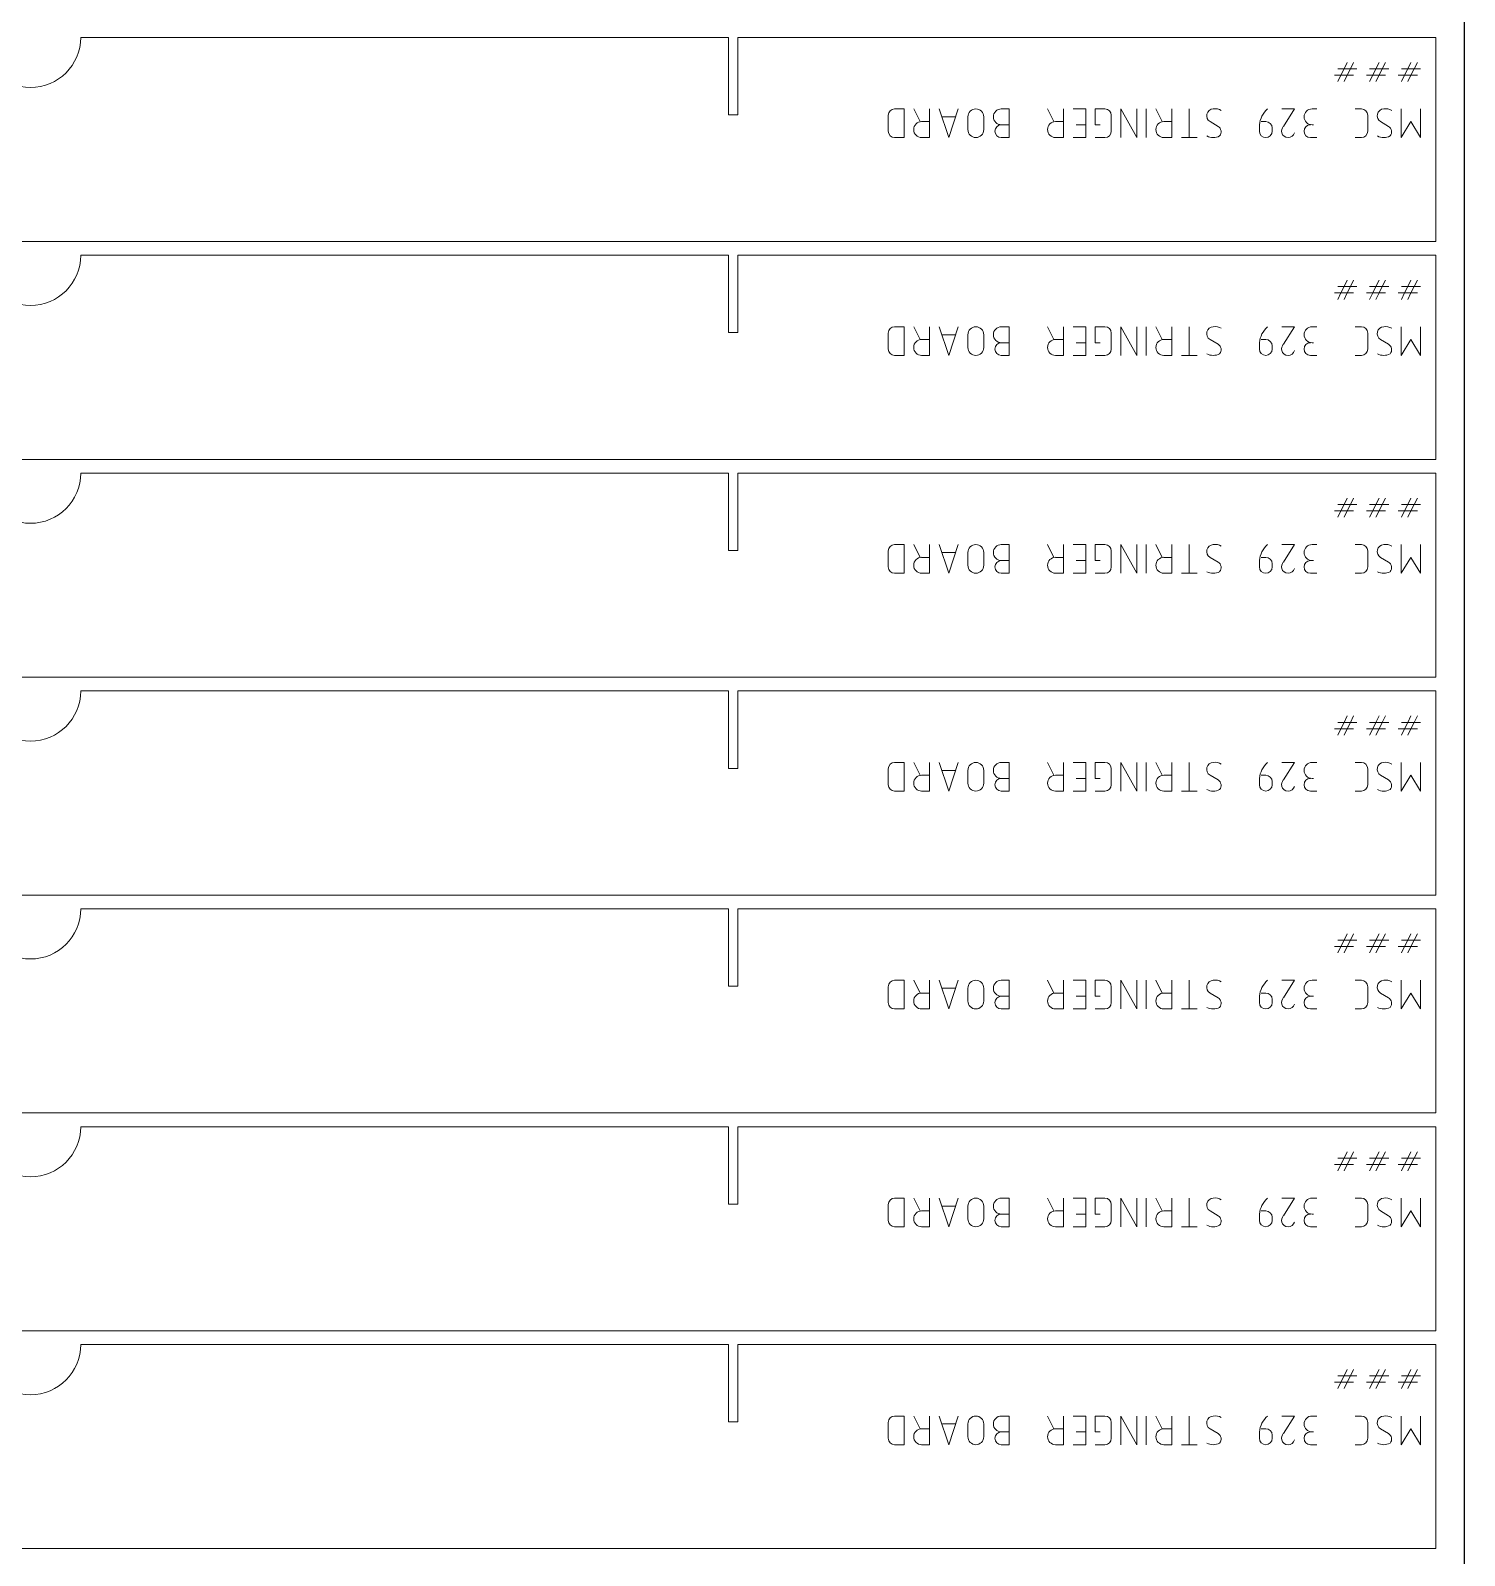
# Model space of a CAD drawing. Header units: millimetres. Extents: x 352 to 5752, y 371 to 2371.
# Drawn here: x 4152 to 4652, y 835 to 1367 of the extents above; entities that cross this region are included whole.
import ezdxf

# ---------------------------------------------------------------- set-up
doc = ezdxf.new("R2010")
doc.units = ezdxf.units.MM
doc.layers.add('IV_MARK_SURFACE', color=2, linetype='Continuous', lineweight=5)
doc.layers.add('IV_OUTER_PROFILE', color=7, linetype='Continuous', lineweight=5)

msp = doc.modelspace()

# ---------------------------------------------------------------- linework, layer by layer
msp.add_lwpolyline([(3652.48, 371.21), (4652.48, 371.21), (4652.48, 2371.21), (3652.48, 2371.21)], close=True)
at = {"layer": 'IV_MARK_SURFACE'}
for p, q in [((4608.27, 1353.46), (4610.49, 1353.46)), ((4609.38, 1351.24), (4610.49, 1353.46)), ((4610.49, 1353.46), (4611.6, 1355.68)), ((4610.49, 1353.46), (4612.71, 1353.46)), ((4612.71, 1353.46), (4611.6, 1351.24)), ((4613.83, 1355.68), (4612.71, 1353.46)), ((4612.71, 1353.46), (4614.94, 1353.46)), ((4619.38, 1353.46), (4621.6, 1353.46)), ((4620.49, 1351.24), (4621.6, 1353.46)), ((4621.6, 1353.46), (4622.71, 1355.68)), ((4621.6, 1353.46), (4623.83, 1353.46)), ((4623.83, 1353.46), (4622.71, 1351.24)), ((4624.94, 1355.68), (4623.83, 1353.46)), ((4623.83, 1353.46), (4626.05, 1353.46)), ((4630.49, 1353.46), (4632.71, 1353.46)), ((4631.6, 1351.24), (4632.71, 1353.46)), ((4632.71, 1353.46), (4633.83, 1355.68)), ((4632.71, 1353.46), (4634.94, 1353.46)), ((4634.94, 1353.46), (4633.83, 1351.24)), ((4636.05, 1355.68), (4634.94, 1353.46)), ((4634.94, 1353.46), (4637.16, 1353.46)), ((4609.38, 1351.24), (4607.16, 1351.24)), ((4608.27, 1349.02), (4609.38, 1351.24)), ((4611.6, 1351.24), (4609.38, 1351.24)), ((4611.6, 1351.24), (4610.49, 1349.02)), ((4613.83, 1351.24), (4611.6, 1351.24)), ((4620.49, 1351.24), (4618.27, 1351.24)), ((4619.38, 1349.02), (4620.49, 1351.24)), ((4622.71, 1351.24), (4620.49, 1351.24)), ((4622.71, 1351.24), (4621.6, 1349.02)), ((4624.94, 1351.24), (4622.71, 1351.24)), ((4631.6, 1351.24), (4629.38, 1351.24)), ((4630.49, 1349.02), (4631.6, 1351.24)), ((4633.83, 1351.24), (4631.6, 1351.24)), ((4633.83, 1351.24), (4632.71, 1349.02)), ((4636.05, 1351.24), (4633.83, 1351.24)), ((4451.54, 1337.25), (4451.54, 1331.69)), ((4457.1, 1339.47), (4453.76, 1339.47)), ((4457.1, 1329.47), (4457.1, 1339.47)), ((4462.65, 1335.02), (4460.43, 1339.47)), ((4465.98, 1339.47), (4465.98, 1335.02)), ((4469.32, 1339.47), (4472.65, 1329.47)), ((4474.87, 1336.69), (4470.43, 1336.69)), ((4472.65, 1329.47), (4475.98, 1339.47)), ((4479.32, 1336.69), (4479.32, 1332.25)), ((4484.87, 1332.25), (4484.87, 1336.69)), ((4490.98, 1339.47), (4493.76, 1339.47)), ((4493.76, 1339.47), (4493.76, 1333.91)), ((4509.32, 1335.02), (4507.1, 1339.47)), ((4512.65, 1339.47), (4512.65, 1335.02)), ((4515.98, 1339.47), (4520.43, 1339.47)), ((4520.43, 1339.47), (4520.43, 1333.91)), ((4527.1, 1339.47), (4523.76, 1339.47)), ((4523.76, 1339.47), (4523.76, 1333.91)), ((4529.32, 1331.69), (4529.32, 1337.25)), ((4538.21, 1329.47), (4532.65, 1339.47)), ((4532.65, 1339.47), (4532.65, 1329.47)), ((4538.21, 1339.47), (4538.21, 1329.47)), ((4541.54, 1339.47), (4541.54, 1329.47)), ((4547.1, 1335.02), (4544.87, 1339.47)), ((4550.43, 1339.47), (4550.43, 1335.02)), ((4556.54, 1339.47), (4556.54, 1329.47)), ((4588.76, 1339.47), (4593.21, 1339.47)), ((4593.21, 1339.47), (4589.32, 1333.36)), ((4600.98, 1339.47), (4599.32, 1339.47)), ((4614.32, 1339.47), (4616.54, 1339.47)), ((4618.76, 1337.25), (4618.76, 1331.69)), ((4630.43, 1329.47), (4630.43, 1339.47)), ((4637.1, 1339.47), (4637.1, 1329.47)), ((4463.21, 1335.02), (4465.98, 1335.02)), ((4465.98, 1335.02), (4465.98, 1329.47)), ((4490.98, 1333.91), (4493.76, 1333.91)), ((4493.76, 1333.91), (4493.76, 1329.47)), ((4509.87, 1335.02), (4512.65, 1335.02)), ((4512.65, 1335.02), (4512.65, 1329.47)), ((4520.43, 1333.91), (4517.1, 1333.91)), ((4520.43, 1333.91), (4520.43, 1329.47)), ((4523.76, 1333.91), (4525.43, 1333.91)), ((4547.65, 1335.02), (4550.43, 1335.02)), ((4550.43, 1335.02), (4550.43, 1329.47)), ((4563.76, 1335.02), (4566.54, 1333.36)), ((4580.98, 1333.91), (4580.98, 1331.69)), ((4583.21, 1335.02), (4581.54, 1335.02)), ((4585.43, 1331.69), (4585.43, 1332.8)), ((4599.32, 1333.91), (4599.87, 1333.91)), ((4623.21, 1335.02), (4625.98, 1333.36)), ((4633.76, 1335.02), (4630.43, 1329.47)), ((4637.1, 1329.47), (4633.76, 1335.02)), ((4453.76, 1329.47), (4457.1, 1329.47)), ((4465.98, 1329.47), (4463.21, 1329.47)), ((4493.76, 1329.47), (4490.98, 1329.47)), ((4512.65, 1329.47), (4509.87, 1329.47)), ((4520.43, 1329.47), (4515.98, 1329.47)), ((4523.76, 1329.47), (4527.1, 1329.47)), ((4550.43, 1329.47), (4547.65, 1329.47)), ((4556.54, 1329.47), (4553.76, 1329.47)), ((4559.32, 1329.47), (4556.54, 1329.47)), ((4598.76, 1329.47), (4600.98, 1329.47)), ((4616.54, 1329.47), (4614.32, 1329.47)), ((4608.27, 1277.46), (4610.49, 1277.46)), ((4609.38, 1275.24), (4610.49, 1277.46)), ((4610.49, 1277.46), (4611.6, 1279.68)), ((4610.49, 1277.46), (4612.71, 1277.46)), ((4612.71, 1277.46), (4611.6, 1275.24)), ((4613.83, 1279.68), (4612.71, 1277.46)), ((4612.71, 1277.46), (4614.94, 1277.46)), ((4619.38, 1277.46), (4621.6, 1277.46)), ((4620.49, 1275.24), (4621.6, 1277.46)), ((4621.6, 1277.46), (4622.71, 1279.68)), ((4621.6, 1277.46), (4623.83, 1277.46)), ((4623.83, 1277.46), (4622.71, 1275.24)), ((4624.94, 1279.68), (4623.83, 1277.46)), ((4623.83, 1277.46), (4626.05, 1277.46)), ((4630.49, 1277.46), (4632.71, 1277.46)), ((4631.6, 1275.24), (4632.71, 1277.46)), ((4632.71, 1277.46), (4633.83, 1279.68)), ((4632.71, 1277.46), (4634.94, 1277.46)), ((4634.94, 1277.46), (4633.83, 1275.24)), ((4636.05, 1279.68), (4634.94, 1277.46)), ((4634.94, 1277.46), (4637.16, 1277.46)), ((4609.38, 1275.24), (4607.16, 1275.24)), ((4608.27, 1273.02), (4609.38, 1275.24)), ((4611.6, 1275.24), (4609.38, 1275.24)), ((4611.6, 1275.24), (4610.49, 1273.02)), ((4613.83, 1275.24), (4611.6, 1275.24)), ((4620.49, 1275.24), (4618.27, 1275.24)), ((4619.38, 1273.02), (4620.49, 1275.24)), ((4622.71, 1275.24), (4620.49, 1275.24)), ((4622.71, 1275.24), (4621.6, 1273.02)), ((4624.94, 1275.24), (4622.71, 1275.24)), ((4631.6, 1275.24), (4629.38, 1275.24)), ((4630.49, 1273.02), (4631.6, 1275.24)), ((4633.83, 1275.24), (4631.6, 1275.24)), ((4633.83, 1275.24), (4632.71, 1273.02)), ((4636.05, 1275.24), (4633.83, 1275.24)), ((4451.54, 1261.25), (4451.54, 1255.69)), ((4457.1, 1263.47), (4453.76, 1263.47)), ((4457.1, 1253.47), (4457.1, 1263.47)), ((4462.65, 1259.02), (4460.43, 1263.47)), ((4465.98, 1263.47), (4465.98, 1259.02)), ((4469.32, 1263.47), (4472.65, 1253.47)), ((4472.65, 1253.47), (4475.98, 1263.47)), ((4490.98, 1263.47), (4493.76, 1263.47)), ((4493.76, 1263.47), (4493.76, 1257.91)), ((4509.32, 1259.02), (4507.1, 1263.47)), ((4512.65, 1263.47), (4512.65, 1259.02)), ((4515.98, 1263.47), (4520.43, 1263.47)), ((4520.43, 1263.47), (4520.43, 1257.91)), ((4527.1, 1263.47), (4523.76, 1263.47)), ((4523.76, 1263.47), (4523.76, 1257.91)), ((4529.32, 1255.69), (4529.32, 1261.25)), ((4538.21, 1253.47), (4532.65, 1263.47)), ((4532.65, 1263.47), (4532.65, 1253.47)), ((4538.21, 1263.47), (4538.21, 1253.47)), ((4541.54, 1263.47), (4541.54, 1253.47)), ((4547.1, 1259.02), (4544.87, 1263.47)), ((4550.43, 1263.47), (4550.43, 1259.02)), ((4556.54, 1263.47), (4556.54, 1253.47)), ((4588.76, 1263.47), (4593.21, 1263.47)), ((4593.21, 1263.47), (4589.32, 1257.36)), ((4600.98, 1263.47), (4599.32, 1263.47)), ((4614.32, 1263.47), (4616.54, 1263.47)), ((4618.76, 1261.25), (4618.76, 1255.69)), ((4630.43, 1253.47), (4630.43, 1263.47)), ((4637.1, 1263.47), (4637.1, 1253.47)), ((4463.21, 1259.02), (4465.98, 1259.02)), ((4465.98, 1259.02), (4465.98, 1253.47)), ((4474.87, 1260.69), (4470.43, 1260.69)), ((4479.32, 1260.69), (4479.32, 1256.25)), ((4484.87, 1256.25), (4484.87, 1260.69)), ((4490.98, 1257.91), (4493.76, 1257.91)), ((4493.76, 1257.91), (4493.76, 1253.47)), ((4509.87, 1259.02), (4512.65, 1259.02)), ((4512.65, 1259.02), (4512.65, 1253.47)), ((4520.43, 1257.91), (4517.1, 1257.91)), ((4520.43, 1257.91), (4520.43, 1253.47)), ((4523.76, 1257.91), (4525.43, 1257.91)), ((4547.65, 1259.02), (4550.43, 1259.02)), ((4550.43, 1259.02), (4550.43, 1253.47)), ((4563.76, 1259.02), (4566.54, 1257.36)), ((4580.98, 1257.91), (4580.98, 1255.69)), ((4583.21, 1259.02), (4581.54, 1259.02)), ((4585.43, 1255.69), (4585.43, 1256.8)), ((4599.32, 1257.91), (4599.87, 1257.91)), ((4623.21, 1259.02), (4625.98, 1257.36)), ((4633.76, 1259.02), (4630.43, 1253.47)), ((4637.1, 1253.47), (4633.76, 1259.02)), ((4453.76, 1253.47), (4457.1, 1253.47)), ((4465.98, 1253.47), (4463.21, 1253.47)), ((4493.76, 1253.47), (4490.98, 1253.47)), ((4512.65, 1253.47), (4509.87, 1253.47)), ((4520.43, 1253.47), (4515.98, 1253.47)), ((4523.76, 1253.47), (4527.1, 1253.47)), ((4550.43, 1253.47), (4547.65, 1253.47)), ((4556.54, 1253.47), (4553.76, 1253.47)), ((4559.32, 1253.47), (4556.54, 1253.47)), ((4598.76, 1253.47), (4600.98, 1253.47)), ((4616.54, 1253.47), (4614.32, 1253.47)), ((4610.49, 1201.46), (4611.6, 1203.68)), ((4613.83, 1203.68), (4612.71, 1201.46)), ((4621.6, 1201.46), (4622.71, 1203.68)), ((4624.94, 1203.68), (4623.83, 1201.46)), ((4632.71, 1201.46), (4633.83, 1203.68)), ((4636.05, 1203.68), (4634.94, 1201.46)), ((4609.38, 1199.24), (4607.16, 1199.24)), ((4608.27, 1201.46), (4610.49, 1201.46)), ((4608.27, 1197.02), (4609.38, 1199.24)), ((4609.38, 1199.24), (4610.49, 1201.46)), ((4611.6, 1199.24), (4609.38, 1199.24)), ((4610.49, 1201.46), (4612.71, 1201.46)), ((4611.6, 1199.24), (4610.49, 1197.02)), ((4612.71, 1201.46), (4611.6, 1199.24)), ((4613.83, 1199.24), (4611.6, 1199.24)), ((4612.71, 1201.46), (4614.94, 1201.46)), ((4620.49, 1199.24), (4618.27, 1199.24)), ((4619.38, 1201.46), (4621.6, 1201.46)), ((4619.38, 1197.02), (4620.49, 1199.24)), ((4620.49, 1199.24), (4621.6, 1201.46)), ((4622.71, 1199.24), (4620.49, 1199.24)), ((4621.6, 1201.46), (4623.83, 1201.46)), ((4622.71, 1199.24), (4621.6, 1197.02)), ((4623.83, 1201.46), (4622.71, 1199.24)), ((4624.94, 1199.24), (4622.71, 1199.24)), ((4623.83, 1201.46), (4626.05, 1201.46)), ((4631.6, 1199.24), (4629.38, 1199.24)), ((4630.49, 1201.46), (4632.71, 1201.46)), ((4630.49, 1197.02), (4631.6, 1199.24)), ((4631.6, 1199.24), (4632.71, 1201.46)), ((4633.83, 1199.24), (4631.6, 1199.24)), ((4632.71, 1201.46), (4634.94, 1201.46)), ((4633.83, 1199.24), (4632.71, 1197.02)), ((4634.94, 1201.46), (4633.83, 1199.24)), ((4636.05, 1199.24), (4633.83, 1199.24)), ((4634.94, 1201.46), (4637.16, 1201.46)), ((4457.1, 1187.47), (4453.76, 1187.47)), ((4457.1, 1177.47), (4457.1, 1187.47)), ((4462.65, 1183.02), (4460.43, 1187.47)), ((4465.98, 1187.47), (4465.98, 1183.02)), ((4469.32, 1187.47), (4472.65, 1177.47)), ((4472.65, 1177.47), (4475.98, 1187.47)), ((4490.98, 1187.47), (4493.76, 1187.47)), ((4493.76, 1187.47), (4493.76, 1181.91)), ((4509.32, 1183.02), (4507.1, 1187.47)), ((4512.65, 1187.47), (4512.65, 1183.02)), ((4515.98, 1187.47), (4520.43, 1187.47)), ((4520.43, 1187.47), (4520.43, 1181.91)), ((4527.1, 1187.47), (4523.76, 1187.47)), ((4523.76, 1187.47), (4523.76, 1181.91)), ((4538.21, 1177.47), (4532.65, 1187.47)), ((4532.65, 1187.47), (4532.65, 1177.47)), ((4538.21, 1187.47), (4538.21, 1177.47)), ((4541.54, 1187.47), (4541.54, 1177.47)), ((4547.1, 1183.02), (4544.87, 1187.47)), ((4550.43, 1187.47), (4550.43, 1183.02)), ((4556.54, 1187.47), (4556.54, 1177.47)), ((4588.76, 1187.47), (4593.21, 1187.47)), ((4593.21, 1187.47), (4589.32, 1181.36)), ((4600.98, 1187.47), (4599.32, 1187.47)), ((4614.32, 1187.47), (4616.54, 1187.47)), ((4630.43, 1177.47), (4630.43, 1187.47)), ((4637.1, 1187.47), (4637.1, 1177.47)), ((4451.54, 1185.25), (4451.54, 1179.69)), ((4463.21, 1183.02), (4465.98, 1183.02)), ((4465.98, 1183.02), (4465.98, 1177.47)), ((4474.87, 1184.69), (4470.43, 1184.69)), ((4479.32, 1184.69), (4479.32, 1180.25)), ((4484.87, 1180.25), (4484.87, 1184.69)), ((4490.98, 1181.91), (4493.76, 1181.91)), ((4493.76, 1181.91), (4493.76, 1177.47)), ((4509.87, 1183.02), (4512.65, 1183.02)), ((4512.65, 1183.02), (4512.65, 1177.47)), ((4520.43, 1181.91), (4517.1, 1181.91)), ((4520.43, 1181.91), (4520.43, 1177.47)), ((4523.76, 1181.91), (4525.43, 1181.91)), ((4529.32, 1179.69), (4529.32, 1185.25)), ((4547.65, 1183.02), (4550.43, 1183.02)), ((4550.43, 1183.02), (4550.43, 1177.47)), ((4563.76, 1183.02), (4566.54, 1181.36)), ((4580.98, 1181.91), (4580.98, 1179.69)), ((4583.21, 1183.02), (4581.54, 1183.02)), ((4599.32, 1181.91), (4599.87, 1181.91)), ((4618.76, 1185.25), (4618.76, 1179.69)), ((4623.21, 1183.02), (4625.98, 1181.36)), ((4633.76, 1183.02), (4630.43, 1177.47)), ((4637.1, 1177.47), (4633.76, 1183.02)), ((4453.76, 1177.47), (4457.1, 1177.47)), ((4465.98, 1177.47), (4463.21, 1177.47)), ((4493.76, 1177.47), (4490.98, 1177.47)), ((4512.65, 1177.47), (4509.87, 1177.47)), ((4520.43, 1177.47), (4515.98, 1177.47)), ((4523.76, 1177.47), (4527.1, 1177.47)), ((4550.43, 1177.47), (4547.65, 1177.47)), ((4556.54, 1177.47), (4553.76, 1177.47)), ((4559.32, 1177.47), (4556.54, 1177.47)), ((4585.43, 1179.69), (4585.43, 1180.8)), ((4598.76, 1177.47), (4600.98, 1177.47)), ((4616.54, 1177.47), (4614.32, 1177.47)), ((4609.38, 1123.24), (4607.16, 1123.24)), ((4608.27, 1125.46), (4610.49, 1125.46)), ((4608.27, 1121.02), (4609.38, 1123.24)), ((4609.38, 1123.24), (4610.49, 1125.46)), ((4611.6, 1123.24), (4609.38, 1123.24)), ((4610.49, 1125.46), (4611.6, 1127.68)), ((4610.49, 1125.46), (4612.71, 1125.46)), ((4611.6, 1123.24), (4610.49, 1121.02)), ((4612.71, 1125.46), (4611.6, 1123.24)), ((4613.83, 1123.24), (4611.6, 1123.24)), ((4613.83, 1127.68), (4612.71, 1125.46)), ((4612.71, 1125.46), (4614.94, 1125.46)), ((4620.49, 1123.24), (4618.27, 1123.24)), ((4619.38, 1125.46), (4621.6, 1125.46)), ((4619.38, 1121.02), (4620.49, 1123.24)), ((4620.49, 1123.24), (4621.6, 1125.46)), ((4622.71, 1123.24), (4620.49, 1123.24)), ((4621.6, 1125.46), (4622.71, 1127.68)), ((4621.6, 1125.46), (4623.83, 1125.46)), ((4622.71, 1123.24), (4621.6, 1121.02)), ((4623.83, 1125.46), (4622.71, 1123.24)), ((4624.94, 1123.24), (4622.71, 1123.24)), ((4624.94, 1127.68), (4623.83, 1125.46)), ((4623.83, 1125.46), (4626.05, 1125.46)), ((4631.6, 1123.24), (4629.38, 1123.24)), ((4630.49, 1125.46), (4632.71, 1125.46)), ((4630.49, 1121.02), (4631.6, 1123.24)), ((4631.6, 1123.24), (4632.71, 1125.46)), ((4633.83, 1123.24), (4631.6, 1123.24)), ((4632.71, 1125.46), (4633.83, 1127.68)), ((4632.71, 1125.46), (4634.94, 1125.46)), ((4633.83, 1123.24), (4632.71, 1121.02)), ((4634.94, 1125.46), (4633.83, 1123.24)), ((4636.05, 1123.24), (4633.83, 1123.24)), ((4636.05, 1127.68), (4634.94, 1125.46)), ((4634.94, 1125.46), (4637.16, 1125.46)), ((4451.54, 1109.25), (4451.54, 1103.69)), ((4457.1, 1111.47), (4453.76, 1111.47)), ((4457.1, 1101.47), (4457.1, 1111.47)), ((4462.65, 1107.02), (4460.43, 1111.47)), ((4463.21, 1107.02), (4465.98, 1107.02)), ((4465.98, 1111.47), (4465.98, 1107.02)), ((4465.98, 1107.02), (4465.98, 1101.47)), ((4469.32, 1111.47), (4472.65, 1101.47)), ((4474.87, 1108.69), (4470.43, 1108.69)), ((4472.65, 1101.47), (4475.98, 1111.47)), ((4479.32, 1108.69), (4479.32, 1104.25)), ((4484.87, 1104.25), (4484.87, 1108.69)), ((4490.98, 1111.47), (4493.76, 1111.47)), ((4493.76, 1111.47), (4493.76, 1105.91)), ((4509.32, 1107.02), (4507.1, 1111.47)), ((4509.87, 1107.02), (4512.65, 1107.02)), ((4512.65, 1111.47), (4512.65, 1107.02)), ((4512.65, 1107.02), (4512.65, 1101.47)), ((4515.98, 1111.47), (4520.43, 1111.47)), ((4520.43, 1111.47), (4520.43, 1105.91)), ((4527.1, 1111.47), (4523.76, 1111.47)), ((4523.76, 1111.47), (4523.76, 1105.91)), ((4529.32, 1103.69), (4529.32, 1109.25)), ((4538.21, 1101.47), (4532.65, 1111.47)), ((4532.65, 1111.47), (4532.65, 1101.47)), ((4538.21, 1111.47), (4538.21, 1101.47)), ((4541.54, 1111.47), (4541.54, 1101.47)), ((4547.1, 1107.02), (4544.87, 1111.47)), ((4547.65, 1107.02), (4550.43, 1107.02)), ((4550.43, 1111.47), (4550.43, 1107.02)), ((4550.43, 1107.02), (4550.43, 1101.47)), ((4556.54, 1111.47), (4556.54, 1101.47)), ((4563.76, 1107.02), (4566.54, 1105.36)), ((4583.21, 1107.02), (4581.54, 1107.02)), ((4588.76, 1111.47), (4593.21, 1111.47)), ((4593.21, 1111.47), (4589.32, 1105.36)), ((4600.98, 1111.47), (4599.32, 1111.47)), ((4614.32, 1111.47), (4616.54, 1111.47)), ((4618.76, 1109.25), (4618.76, 1103.69)), ((4623.21, 1107.02), (4625.98, 1105.36)), ((4630.43, 1101.47), (4630.43, 1111.47)), ((4633.76, 1107.02), (4630.43, 1101.47)), ((4637.1, 1101.47), (4633.76, 1107.02)), ((4637.1, 1111.47), (4637.1, 1101.47)), ((4453.76, 1101.47), (4457.1, 1101.47)), ((4465.98, 1101.47), (4463.21, 1101.47)), ((4490.98, 1105.91), (4493.76, 1105.91)), ((4493.76, 1101.47), (4490.98, 1101.47)), ((4493.76, 1105.91), (4493.76, 1101.47)), ((4512.65, 1101.47), (4509.87, 1101.47)), ((4520.43, 1101.47), (4515.98, 1101.47)), ((4520.43, 1105.91), (4517.1, 1105.91)), ((4520.43, 1105.91), (4520.43, 1101.47)), ((4523.76, 1105.91), (4525.43, 1105.91)), ((4523.76, 1101.47), (4527.1, 1101.47)), ((4550.43, 1101.47), (4547.65, 1101.47)), ((4556.54, 1101.47), (4553.76, 1101.47)), ((4559.32, 1101.47), (4556.54, 1101.47)), ((4580.98, 1105.91), (4580.98, 1103.69)), ((4585.43, 1103.69), (4585.43, 1104.8)), ((4598.76, 1101.47), (4600.98, 1101.47)), ((4599.32, 1105.91), (4599.87, 1105.91)), ((4616.54, 1101.47), (4614.32, 1101.47)), ((4608.27, 1049.46), (4610.49, 1049.46)), ((4609.38, 1047.24), (4610.49, 1049.46)), ((4610.49, 1049.46), (4611.6, 1051.68)), ((4610.49, 1049.46), (4612.71, 1049.46)), ((4612.71, 1049.46), (4611.6, 1047.24)), ((4613.83, 1051.68), (4612.71, 1049.46)), ((4612.71, 1049.46), (4614.94, 1049.46)), ((4619.38, 1049.46), (4621.6, 1049.46)), ((4620.49, 1047.24), (4621.6, 1049.46)), ((4621.6, 1049.46), (4622.71, 1051.68)), ((4621.6, 1049.46), (4623.83, 1049.46)), ((4623.83, 1049.46), (4622.71, 1047.24)), ((4624.94, 1051.68), (4623.83, 1049.46)), ((4623.83, 1049.46), (4626.05, 1049.46)), ((4630.49, 1049.46), (4632.71, 1049.46)), ((4631.6, 1047.24), (4632.71, 1049.46)), ((4632.71, 1049.46), (4633.83, 1051.68)), ((4632.71, 1049.46), (4634.94, 1049.46)), ((4634.94, 1049.46), (4633.83, 1047.24)), ((4636.05, 1051.68), (4634.94, 1049.46)), ((4634.94, 1049.46), (4637.16, 1049.46)), ((4609.38, 1047.24), (4607.16, 1047.24)), ((4608.27, 1045.02), (4609.38, 1047.24)), ((4611.6, 1047.24), (4609.38, 1047.24)), ((4611.6, 1047.24), (4610.49, 1045.02)), ((4613.83, 1047.24), (4611.6, 1047.24)), ((4620.49, 1047.24), (4618.27, 1047.24)), ((4619.38, 1045.02), (4620.49, 1047.24)), ((4622.71, 1047.24), (4620.49, 1047.24)), ((4622.71, 1047.24), (4621.6, 1045.02)), ((4624.94, 1047.24), (4622.71, 1047.24)), ((4631.6, 1047.24), (4629.38, 1047.24)), ((4630.49, 1045.02), (4631.6, 1047.24)), ((4633.83, 1047.24), (4631.6, 1047.24)), ((4633.83, 1047.24), (4632.71, 1045.02)), ((4636.05, 1047.24), (4633.83, 1047.24)), ((4451.54, 1033.25), (4451.54, 1027.69)), ((4457.1, 1035.47), (4453.76, 1035.47)), ((4457.1, 1025.47), (4457.1, 1035.47)), ((4462.65, 1031.02), (4460.43, 1035.47)), ((4465.98, 1035.47), (4465.98, 1031.02)), ((4469.32, 1035.47), (4472.65, 1025.47)), ((4474.87, 1032.69), (4470.43, 1032.69)), ((4472.65, 1025.47), (4475.98, 1035.47)), ((4479.32, 1032.69), (4479.32, 1028.25)), ((4484.87, 1028.25), (4484.87, 1032.69)), ((4490.98, 1035.47), (4493.76, 1035.47)), ((4493.76, 1035.47), (4493.76, 1029.91)), ((4509.32, 1031.02), (4507.1, 1035.47)), ((4512.65, 1035.47), (4512.65, 1031.02)), ((4515.98, 1035.47), (4520.43, 1035.47)), ((4520.43, 1035.47), (4520.43, 1029.91)), ((4527.1, 1035.47), (4523.76, 1035.47)), ((4523.76, 1035.47), (4523.76, 1029.91)), ((4529.32, 1027.69), (4529.32, 1033.25)), ((4538.21, 1025.47), (4532.65, 1035.47)), ((4532.65, 1035.47), (4532.65, 1025.47)), ((4538.21, 1035.47), (4538.21, 1025.47)), ((4541.54, 1035.47), (4541.54, 1025.47)), ((4547.1, 1031.02), (4544.87, 1035.47)), ((4550.43, 1035.47), (4550.43, 1031.02)), ((4556.54, 1035.47), (4556.54, 1025.47)), ((4588.76, 1035.47), (4593.21, 1035.47)), ((4593.21, 1035.47), (4589.32, 1029.36)), ((4600.98, 1035.47), (4599.32, 1035.47)), ((4614.32, 1035.47), (4616.54, 1035.47)), ((4618.76, 1033.25), (4618.76, 1027.69)), ((4630.43, 1025.47), (4630.43, 1035.47)), ((4637.1, 1035.47), (4637.1, 1025.47)), ((4463.21, 1031.02), (4465.98, 1031.02)), ((4465.98, 1031.02), (4465.98, 1025.47)), ((4490.98, 1029.91), (4493.76, 1029.91)), ((4493.76, 1029.91), (4493.76, 1025.47)), ((4509.87, 1031.02), (4512.65, 1031.02)), ((4512.65, 1031.02), (4512.65, 1025.47)), ((4520.43, 1029.91), (4517.1, 1029.91)), ((4520.43, 1029.91), (4520.43, 1025.47)), ((4523.76, 1029.91), (4525.43, 1029.91)), ((4547.65, 1031.02), (4550.43, 1031.02)), ((4550.43, 1031.02), (4550.43, 1025.47)), ((4563.76, 1031.02), (4566.54, 1029.36)), ((4580.98, 1029.91), (4580.98, 1027.69)), ((4583.21, 1031.02), (4581.54, 1031.02)), ((4585.43, 1027.69), (4585.43, 1028.8)), ((4599.32, 1029.91), (4599.87, 1029.91)), ((4623.21, 1031.02), (4625.98, 1029.36)), ((4633.76, 1031.02), (4630.43, 1025.47)), ((4637.1, 1025.47), (4633.76, 1031.02)), ((4453.76, 1025.47), (4457.1, 1025.47)), ((4465.98, 1025.47), (4463.21, 1025.47)), ((4493.76, 1025.47), (4490.98, 1025.47)), ((4512.65, 1025.47), (4509.87, 1025.47)), ((4520.43, 1025.47), (4515.98, 1025.47)), ((4523.76, 1025.47), (4527.1, 1025.47)), ((4550.43, 1025.47), (4547.65, 1025.47)), ((4556.54, 1025.47), (4553.76, 1025.47)), ((4559.32, 1025.47), (4556.54, 1025.47)), ((4598.76, 1025.47), (4600.98, 1025.47)), ((4616.54, 1025.47), (4614.32, 1025.47)), ((4610.49, 973.46), (4611.6, 975.68)), ((4613.83, 975.68), (4612.71, 973.46)), ((4621.6, 973.46), (4622.71, 975.68)), ((4624.94, 975.68), (4623.83, 973.46)), ((4632.71, 973.46), (4633.83, 975.68)), ((4636.05, 975.68), (4634.94, 973.46)), ((4609.38, 971.24), (4607.16, 971.24)), ((4608.27, 973.46), (4610.49, 973.46)), ((4608.27, 969.02), (4609.38, 971.24)), ((4609.38, 971.24), (4610.49, 973.46)), ((4611.6, 971.24), (4609.38, 971.24)), ((4610.49, 973.46), (4612.71, 973.46)), ((4611.6, 971.24), (4610.49, 969.02)), ((4612.71, 973.46), (4611.6, 971.24)), ((4613.83, 971.24), (4611.6, 971.24)), ((4612.71, 973.46), (4614.94, 973.46)), ((4620.49, 971.24), (4618.27, 971.24)), ((4619.38, 973.46), (4621.6, 973.46)), ((4619.38, 969.02), (4620.49, 971.24)), ((4620.49, 971.24), (4621.6, 973.46)), ((4622.71, 971.24), (4620.49, 971.24)), ((4621.6, 973.46), (4623.83, 973.46)), ((4622.71, 971.24), (4621.6, 969.02)), ((4623.83, 973.46), (4622.71, 971.24)), ((4624.94, 971.24), (4622.71, 971.24)), ((4623.83, 973.46), (4626.05, 973.46)), ((4631.6, 971.24), (4629.38, 971.24)), ((4630.49, 973.46), (4632.71, 973.46)), ((4630.49, 969.02), (4631.6, 971.24)), ((4631.6, 971.24), (4632.71, 973.46)), ((4633.83, 971.24), (4631.6, 971.24)), ((4632.71, 973.46), (4634.94, 973.46)), ((4633.83, 971.24), (4632.71, 969.02)), ((4634.94, 973.46), (4633.83, 971.24)), ((4636.05, 971.24), (4633.83, 971.24)), ((4634.94, 973.46), (4637.16, 973.46)), ((4457.1, 959.47), (4453.76, 959.47)), ((4457.1, 949.47), (4457.1, 959.47)), ((4462.65, 955.02), (4460.43, 959.47)), ((4465.98, 959.47), (4465.98, 955.02)), ((4469.32, 959.47), (4472.65, 949.47)), ((4472.65, 949.47), (4475.98, 959.47)), ((4490.98, 959.47), (4493.76, 959.47)), ((4493.76, 959.47), (4493.76, 953.91)), ((4509.32, 955.02), (4507.1, 959.47)), ((4512.65, 959.47), (4512.65, 955.02)), ((4515.98, 959.47), (4520.43, 959.47)), ((4520.43, 959.47), (4520.43, 953.91)), ((4527.1, 959.47), (4523.76, 959.47)), ((4523.76, 959.47), (4523.76, 953.91)), ((4538.21, 949.47), (4532.65, 959.47)), ((4532.65, 959.47), (4532.65, 949.47)), ((4538.21, 959.47), (4538.21, 949.47)), ((4541.54, 959.47), (4541.54, 949.47)), ((4547.1, 955.02), (4544.87, 959.47)), ((4550.43, 959.47), (4550.43, 955.02)), ((4556.54, 959.47), (4556.54, 949.47)), ((4588.76, 959.47), (4593.21, 959.47)), ((4593.21, 959.47), (4589.32, 953.36)), ((4600.98, 959.47), (4599.32, 959.47)), ((4614.32, 959.47), (4616.54, 959.47)), ((4630.43, 949.47), (4630.43, 959.47)), ((4637.1, 959.47), (4637.1, 949.47)), ((4451.54, 957.25), (4451.54, 951.69)), ((4463.21, 955.02), (4465.98, 955.02)), ((4465.98, 955.02), (4465.98, 949.47)), ((4474.87, 956.69), (4470.43, 956.69)), ((4479.32, 956.69), (4479.32, 952.25)), ((4484.87, 952.25), (4484.87, 956.69)), ((4490.98, 953.91), (4493.76, 953.91)), ((4493.76, 953.91), (4493.76, 949.47)), ((4509.87, 955.02), (4512.65, 955.02)), ((4512.65, 955.02), (4512.65, 949.47)), ((4520.43, 953.91), (4517.1, 953.91)), ((4520.43, 953.91), (4520.43, 949.47)), ((4523.76, 953.91), (4525.43, 953.91)), ((4529.32, 951.69), (4529.32, 957.25)), ((4547.65, 955.02), (4550.43, 955.02)), ((4550.43, 955.02), (4550.43, 949.47)), ((4563.76, 955.02), (4566.54, 953.36)), ((4580.98, 953.91), (4580.98, 951.69)), ((4583.21, 955.02), (4581.54, 955.02)), ((4585.43, 951.69), (4585.43, 952.8)), ((4599.32, 953.91), (4599.87, 953.91)), ((4618.76, 957.25), (4618.76, 951.69)), ((4623.21, 955.02), (4625.98, 953.36)), ((4633.76, 955.02), (4630.43, 949.47)), ((4637.1, 949.47), (4633.76, 955.02)), ((4453.76, 949.47), (4457.1, 949.47)), ((4465.98, 949.47), (4463.21, 949.47)), ((4493.76, 949.47), (4490.98, 949.47)), ((4512.65, 949.47), (4509.87, 949.47)), ((4520.43, 949.47), (4515.98, 949.47)), ((4523.76, 949.47), (4527.1, 949.47)), ((4550.43, 949.47), (4547.65, 949.47)), ((4556.54, 949.47), (4553.76, 949.47)), ((4559.32, 949.47), (4556.54, 949.47)), ((4598.76, 949.47), (4600.98, 949.47)), ((4616.54, 949.47), (4614.32, 949.47)), ((4610.49, 897.46), (4611.6, 899.68)), ((4613.83, 899.68), (4612.71, 897.46)), ((4621.6, 897.46), (4622.71, 899.68)), ((4624.94, 899.68), (4623.83, 897.46)), ((4632.71, 897.46), (4633.83, 899.68)), ((4636.05, 899.68), (4634.94, 897.46)), ((4609.38, 895.24), (4607.16, 895.24)), ((4608.27, 897.46), (4610.49, 897.46)), ((4608.27, 893.02), (4609.38, 895.24)), ((4609.38, 895.24), (4610.49, 897.46)), ((4611.6, 895.24), (4609.38, 895.24)), ((4610.49, 897.46), (4612.71, 897.46)), ((4611.6, 895.24), (4610.49, 893.02)), ((4612.71, 897.46), (4611.6, 895.24)), ((4613.83, 895.24), (4611.6, 895.24)), ((4612.71, 897.46), (4614.94, 897.46)), ((4620.49, 895.24), (4618.27, 895.24)), ((4619.38, 897.46), (4621.6, 897.46)), ((4619.38, 893.02), (4620.49, 895.24)), ((4620.49, 895.24), (4621.6, 897.46)), ((4622.71, 895.24), (4620.49, 895.24)), ((4621.6, 897.46), (4623.83, 897.46)), ((4622.71, 895.24), (4621.6, 893.02)), ((4623.83, 897.46), (4622.71, 895.24)), ((4624.94, 895.24), (4622.71, 895.24)), ((4623.83, 897.46), (4626.05, 897.46)), ((4631.6, 895.24), (4629.38, 895.24)), ((4630.49, 897.46), (4632.71, 897.46)), ((4630.49, 893.02), (4631.6, 895.24)), ((4631.6, 895.24), (4632.71, 897.46)), ((4633.83, 895.24), (4631.6, 895.24)), ((4632.71, 897.46), (4634.94, 897.46)), ((4633.83, 895.24), (4632.71, 893.02)), ((4634.94, 897.46), (4633.83, 895.24)), ((4636.05, 895.24), (4633.83, 895.24)), ((4634.94, 897.46), (4637.16, 897.46)), ((4457.1, 883.47), (4453.76, 883.47)), ((4457.1, 873.47), (4457.1, 883.47)), ((4462.65, 879.02), (4460.43, 883.47)), ((4465.98, 883.47), (4465.98, 879.02)), ((4469.32, 883.47), (4472.65, 873.47)), ((4472.65, 873.47), (4475.98, 883.47)), ((4490.98, 883.47), (4493.76, 883.47)), ((4493.76, 883.47), (4493.76, 877.91)), ((4509.32, 879.02), (4507.1, 883.47)), ((4512.65, 883.47), (4512.65, 879.02)), ((4515.98, 883.47), (4520.43, 883.47)), ((4520.43, 883.47), (4520.43, 877.91)), ((4527.1, 883.47), (4523.76, 883.47)), ((4523.76, 883.47), (4523.76, 877.91)), ((4538.21, 873.47), (4532.65, 883.47)), ((4532.65, 883.47), (4532.65, 873.47)), ((4538.21, 883.47), (4538.21, 873.47)), ((4541.54, 883.47), (4541.54, 873.47)), ((4547.1, 879.02), (4544.87, 883.47)), ((4550.43, 883.47), (4550.43, 879.02)), ((4556.54, 883.47), (4556.54, 873.47)), ((4588.76, 883.47), (4593.21, 883.47)), ((4593.21, 883.47), (4589.32, 877.36)), ((4600.98, 883.47), (4599.32, 883.47)), ((4614.32, 883.47), (4616.54, 883.47)), ((4630.43, 873.47), (4630.43, 883.47)), ((4637.1, 883.47), (4637.1, 873.47)), ((4451.54, 881.25), (4451.54, 875.69)), ((4463.21, 879.02), (4465.98, 879.02)), ((4465.98, 879.02), (4465.98, 873.47)), ((4474.87, 880.69), (4470.43, 880.69)), ((4479.32, 880.69), (4479.32, 876.25)), ((4484.87, 876.25), (4484.87, 880.69)), ((4490.98, 877.91), (4493.76, 877.91)), ((4493.76, 877.91), (4493.76, 873.47)), ((4509.87, 879.02), (4512.65, 879.02)), ((4512.65, 879.02), (4512.65, 873.47)), ((4520.43, 877.91), (4517.1, 877.91)), ((4520.43, 877.91), (4520.43, 873.47)), ((4523.76, 877.91), (4525.43, 877.91)), ((4529.32, 875.69), (4529.32, 881.25)), ((4547.65, 879.02), (4550.43, 879.02)), ((4550.43, 879.02), (4550.43, 873.47)), ((4563.76, 879.02), (4566.54, 877.36)), ((4580.98, 877.91), (4580.98, 875.69)), ((4583.21, 879.02), (4581.54, 879.02)), ((4599.32, 877.91), (4599.87, 877.91)), ((4618.76, 881.25), (4618.76, 875.69)), ((4623.21, 879.02), (4625.98, 877.36)), ((4633.76, 879.02), (4630.43, 873.47)), ((4637.1, 873.47), (4633.76, 879.02)), ((4453.76, 873.47), (4457.1, 873.47)), ((4465.98, 873.47), (4463.21, 873.47)), ((4493.76, 873.47), (4490.98, 873.47)), ((4512.65, 873.47), (4509.87, 873.47)), ((4520.43, 873.47), (4515.98, 873.47)), ((4523.76, 873.47), (4527.1, 873.47)), ((4550.43, 873.47), (4547.65, 873.47)), ((4556.54, 873.47), (4553.76, 873.47)), ((4559.32, 873.47), (4556.54, 873.47)), ((4585.43, 875.69), (4585.43, 876.8)), ((4598.76, 873.47), (4600.98, 873.47)), ((4616.54, 873.47), (4614.32, 873.47))]:
    msp.add_line(p, q, dxfattribs=at)
for centre, radius, start, end in [((4453.76, 1337.25), 2.22, 90, 180), ((4482.1, 1336.69), 2.78, 0, 180), ((4490.98, 1336.69), 2.78, 90, 270), ((4527.1, 1337.25), 2.22, 0, 90), ((4564.97, 1337.08), 2.39, 92.3685, 239.559), ((4565.58, 1335.8), 3.74, 56.4174, 100.9627), ((4589.79, 1332.98), 8.86, 132.9047, 173.9652), ((4599.32, 1336.69), 2.78, 90, 270), ((4616.54, 1337.25), 2.22, 0, 90), ((4624.42, 1337.08), 2.39, 92.3685, 239.559), ((4625.03, 1335.8), 3.74, 56.4174, 100.9627), ((4453.76, 1331.69), 2.22, 180, 270), ((4463.21, 1332.25), 2.78, 90, 270), ((4482.1, 1332.25), 2.78, 180, 0), ((4490.98, 1331.69), 2.22, 90, 270), ((4509.87, 1332.25), 2.78, 90, 270), ((4527.1, 1331.69), 2.22, 270, 0), ((4547.65, 1332.25), 2.78, 90, 270), ((4564.87, 1334.15), 4.69, 241.7153, 298.2847), ((4565.41, 1331.46), 2.21, 319.6263, 59.2984), ((4583.21, 1331.69), 2.22, 180, 0), ((4583.21, 1332.8), 2.22, 0, 90), ((4591.75, 1331.57), 3.02, 143.6911, 188.2364), ((4590.98, 1331.79), 2.32, 196.4047, 343.5953), ((4598.76, 1331.69), 2.22, 90, 270), ((4616.54, 1331.69), 2.22, 270, 0), ((4624.32, 1334.15), 4.69, 241.7153, 298.2847), ((4624.86, 1331.46), 2.21, 319.6263, 59.2984), ((4453.76, 1261.25), 2.22, 90, 180), ((4482.1, 1260.69), 2.78, 0, 180), ((4490.98, 1260.69), 2.78, 90, 270), ((4527.1, 1261.25), 2.22, 0, 90), ((4564.97, 1261.08), 2.39, 92.3685, 239.559), ((4565.58, 1259.8), 3.74, 56.4174, 100.9627), ((4589.79, 1256.98), 8.86, 132.9047, 173.9652), ((4599.32, 1260.69), 2.78, 90, 270), ((4616.54, 1261.25), 2.22, 0, 90), ((4624.42, 1261.08), 2.39, 92.3685, 239.559), ((4625.03, 1259.8), 3.74, 56.4174, 100.9627), ((4453.76, 1255.69), 2.22, 180, 270), ((4463.21, 1256.25), 2.78, 90, 270), ((4482.1, 1256.25), 2.78, 180, 0), ((4490.98, 1255.69), 2.22, 90, 270), ((4509.87, 1256.25), 2.78, 90, 270), ((4527.1, 1255.69), 2.22, 270, 0), ((4547.65, 1256.25), 2.78, 90, 270), ((4565.41, 1255.46), 2.21, 319.6263, 59.2984), ((4583.21, 1255.69), 2.22, 180, 0), ((4583.21, 1256.8), 2.22, 0, 90), ((4591.75, 1255.57), 3.02, 143.6911, 188.2364), ((4598.76, 1255.69), 2.22, 90, 270), ((4616.54, 1255.69), 2.22, 270, 0), ((4624.86, 1255.46), 2.21, 319.6263, 59.2984), ((4564.87, 1258.15), 4.69, 241.7153, 298.2847), ((4590.98, 1255.79), 2.32, 196.4047, 343.5953), ((4624.32, 1258.15), 4.69, 241.7153, 298.2847), ((4453.76, 1185.25), 2.22, 90, 180), ((4482.1, 1184.69), 2.78, 0, 180), ((4490.98, 1184.69), 2.78, 90, 270), ((4527.1, 1185.25), 2.22, 0, 90), ((4564.97, 1185.08), 2.39, 92.3685, 239.559), ((4565.58, 1183.8), 3.74, 56.4174, 100.9627), ((4589.79, 1180.98), 8.86, 132.9047, 173.9652), ((4599.32, 1184.69), 2.78, 90, 270), ((4616.54, 1185.25), 2.22, 0, 90), ((4624.42, 1185.08), 2.39, 92.3685, 239.559), ((4625.03, 1183.8), 3.74, 56.4174, 100.9627), ((4463.21, 1180.25), 2.78, 90, 270), ((4490.98, 1179.69), 2.22, 90, 270), ((4509.87, 1180.25), 2.78, 90, 270), ((4547.65, 1180.25), 2.78, 90, 270), ((4565.41, 1179.46), 2.21, 319.6263, 59.2984), ((4583.21, 1180.8), 2.22, 0, 90), ((4591.75, 1179.57), 3.02, 143.6911, 188.2364), ((4598.76, 1179.69), 2.22, 90, 270), ((4624.86, 1179.46), 2.21, 319.6263, 59.2984), ((4453.76, 1179.69), 2.22, 180, 270), ((4482.1, 1180.25), 2.78, 180, 0), ((4527.1, 1179.69), 2.22, 270, 0), ((4564.87, 1182.15), 4.69, 241.7153, 298.2847), ((4583.21, 1179.69), 2.22, 180, 0), ((4590.98, 1179.79), 2.32, 196.4047, 343.5953), ((4616.54, 1179.69), 2.22, 270, 0), ((4624.32, 1182.15), 4.69, 241.7153, 298.2847), ((4453.76, 1109.25), 2.22, 90, 180), ((4463.21, 1104.25), 2.78, 90, 270), ((4482.1, 1108.69), 2.78, 0, 180), ((4490.98, 1108.69), 2.78, 90, 270), ((4509.87, 1104.25), 2.78, 90, 270), ((4527.1, 1109.25), 2.22, 0, 90), ((4547.65, 1104.25), 2.78, 90, 270), ((4564.97, 1109.08), 2.39, 92.3685, 239.559), ((4565.58, 1107.8), 3.74, 56.4174, 100.9627), ((4589.79, 1104.98), 8.86, 132.9047, 173.9652), ((4583.21, 1104.8), 2.22, 0, 90), ((4599.32, 1108.69), 2.78, 90, 270), ((4616.54, 1109.25), 2.22, 0, 90), ((4624.42, 1109.08), 2.39, 92.3685, 239.559), ((4625.03, 1107.8), 3.74, 56.4174, 100.9627), ((4453.76, 1103.69), 2.22, 180, 270), ((4482.1, 1104.25), 2.78, 180, 0), ((4490.98, 1103.69), 2.22, 90, 270), ((4527.1, 1103.69), 2.22, 270, 0), ((4564.87, 1106.15), 4.69, 241.7153, 298.2847), ((4565.41, 1103.46), 2.21, 319.6263, 59.2984), ((4583.21, 1103.69), 2.22, 180, 0), ((4591.75, 1103.57), 3.02, 143.6911, 188.2364), ((4590.98, 1103.79), 2.32, 196.4047, 343.5953), ((4598.76, 1103.69), 2.22, 90, 270), ((4616.54, 1103.69), 2.22, 270, 0), ((4624.32, 1106.15), 4.69, 241.7153, 298.2847), ((4624.86, 1103.46), 2.21, 319.6263, 59.2984), ((4453.76, 1033.25), 2.22, 90, 180), ((4482.1, 1032.69), 2.78, 0, 180), ((4490.98, 1032.69), 2.78, 90, 270), ((4527.1, 1033.25), 2.22, 0, 90), ((4564.97, 1033.08), 2.39, 92.3685, 239.559), ((4565.58, 1031.8), 3.74, 56.4174, 100.9627), ((4589.79, 1028.98), 8.86, 132.9047, 173.9652), ((4599.32, 1032.69), 2.78, 90, 270), ((4616.54, 1033.25), 2.22, 0, 90), ((4624.42, 1033.08), 2.39, 92.3685, 239.559), ((4625.03, 1031.8), 3.74, 56.4174, 100.9627), ((4453.76, 1027.69), 2.22, 180, 270), ((4463.21, 1028.25), 2.78, 90, 270), ((4482.1, 1028.25), 2.78, 180, 0), ((4490.98, 1027.69), 2.22, 90, 270), ((4509.87, 1028.25), 2.78, 90, 270), ((4527.1, 1027.69), 2.22, 270, 0), ((4547.65, 1028.25), 2.78, 90, 270), ((4565.41, 1027.46), 2.21, 319.6263, 59.2984), ((4583.21, 1027.69), 2.22, 180, 0), ((4583.21, 1028.8), 2.22, 0, 90), ((4591.75, 1027.57), 3.02, 143.6911, 188.2364), ((4590.98, 1027.79), 2.32, 196.4047, 343.5953), ((4598.76, 1027.69), 2.22, 90, 270), ((4616.54, 1027.69), 2.22, 270, 0), ((4624.86, 1027.46), 2.21, 319.6263, 59.2984), ((4564.87, 1030.15), 4.69, 241.7153, 298.2847), ((4624.32, 1030.15), 4.69, 241.7153, 298.2847), ((4453.76, 957.25), 2.22, 90, 180), ((4482.1, 956.69), 2.78, 0, 180), ((4490.98, 956.69), 2.78, 90, 270), ((4527.1, 957.25), 2.22, 0, 90), ((4564.97, 957.08), 2.39, 92.3685, 239.559), ((4565.58, 955.8), 3.74, 56.4174, 100.9627), ((4589.79, 952.98), 8.86, 132.9047, 173.9652), ((4599.32, 956.69), 2.78, 90, 270), ((4616.54, 957.25), 2.22, 0, 90), ((4624.42, 957.08), 2.39, 92.3685, 239.559), ((4625.03, 955.8), 3.74, 56.4174, 100.9627), ((4463.21, 952.25), 2.78, 90, 270), ((4490.98, 951.69), 2.22, 90, 270), ((4509.87, 952.25), 2.78, 90, 270), ((4547.65, 952.25), 2.78, 90, 270), ((4565.41, 951.46), 2.21, 319.6263, 59.2984), ((4583.21, 952.8), 2.22, 0, 90), ((4591.75, 951.57), 3.02, 143.6911, 188.2364), ((4598.76, 951.69), 2.22, 90, 270), ((4624.86, 951.46), 2.21, 319.6263, 59.2984), ((4453.76, 951.69), 2.22, 180, 270), ((4482.1, 952.25), 2.78, 180, 0), ((4527.1, 951.69), 2.22, 270, 0), ((4564.87, 954.15), 4.69, 241.7153, 298.2847), ((4583.21, 951.69), 2.22, 180, 0), ((4590.98, 951.79), 2.32, 196.4047, 343.5953), ((4616.54, 951.69), 2.22, 270, 0), ((4624.32, 954.15), 4.69, 241.7153, 298.2847), ((4453.76, 881.25), 2.22, 90, 180), ((4482.1, 880.69), 2.78, 0, 180), ((4490.98, 880.69), 2.78, 90, 270), ((4527.1, 881.25), 2.22, 0, 90), ((4564.97, 881.08), 2.39, 92.3685, 239.559), ((4565.58, 879.8), 3.74, 56.4174, 100.9627), ((4589.79, 876.98), 8.86, 132.9047, 173.9652), ((4599.32, 880.69), 2.78, 90, 270), ((4616.54, 881.25), 2.22, 0, 90), ((4624.42, 881.08), 2.39, 92.3685, 239.559), ((4625.03, 879.8), 3.74, 56.4174, 100.9627), ((4463.21, 876.25), 2.78, 90, 270), ((4490.98, 875.69), 2.22, 90, 270), ((4509.87, 876.25), 2.78, 90, 270), ((4547.65, 876.25), 2.78, 90, 270), ((4583.21, 876.8), 2.22, 0, 90), ((4598.76, 875.69), 2.22, 90, 270), ((4453.76, 875.69), 2.22, 180, 270), ((4482.1, 876.25), 2.78, 180, 0), ((4527.1, 875.69), 2.22, 270, 0), ((4564.87, 878.15), 4.69, 241.7153, 298.2847), ((4565.41, 875.46), 2.21, 319.6263, 59.2984), ((4583.21, 875.69), 2.22, 180, 0), ((4591.75, 875.57), 3.02, 143.6911, 188.2364), ((4590.98, 875.79), 2.32, 196.4047, 343.5953), ((4616.54, 875.69), 2.22, 270, 0), ((4624.32, 878.15), 4.69, 241.7153, 298.2847), ((4624.86, 875.46), 2.21, 319.6263, 59.2984)]:
    msp.add_arc(centre, radius, start, end, dxfattribs=at)
at = {"layer": 'IV_OUTER_PROFILE'}
for p, q in [((4169.98, 1364.41), (4395.88, 1364.41)), ((4395.88, 1337.41), (4395.88, 1364.41)), ((4399.08, 1364.41), (4399.08, 1337.41)), ((4399.08, 1364.41), (4642.48, 1364.41)), ((4642.48, 1364.41), (4642.48, 1293.21)), ((4399.08, 1337.41), (4395.88, 1337.41)), ((3662.48, 1293.21), (4642.48, 1293.21)), ((4169.98, 1288.41), (4395.88, 1288.41)), ((4395.88, 1261.41), (4395.88, 1288.41)), ((4399.08, 1288.41), (4399.08, 1261.41)), ((4399.08, 1288.41), (4642.48, 1288.41)), ((4642.48, 1288.41), (4642.48, 1217.21)), ((4399.08, 1261.41), (4395.88, 1261.41)), ((3662.48, 1217.21), (4642.48, 1217.21)), ((4169.98, 1212.41), (4395.88, 1212.41)), ((4395.88, 1185.41), (4395.88, 1212.41)), ((4399.08, 1212.41), (4399.08, 1185.41)), ((4399.08, 1212.41), (4642.48, 1212.41)), ((4642.48, 1212.41), (4642.48, 1141.21)), ((4399.08, 1185.41), (4395.88, 1185.41)), ((3662.48, 1141.21), (4642.48, 1141.21)), ((4169.98, 1136.41), (4395.88, 1136.41)), ((4395.88, 1109.41), (4395.88, 1136.41)), ((4399.08, 1136.41), (4399.08, 1109.41)), ((4399.08, 1136.41), (4642.48, 1136.41)), ((4642.48, 1136.41), (4642.48, 1065.21)), ((4399.08, 1109.41), (4395.88, 1109.41)), ((3662.48, 1065.21), (4642.48, 1065.21)), ((4169.98, 1060.41), (4395.88, 1060.41)), ((4395.88, 1033.41), (4395.88, 1060.41)), ((4399.08, 1060.41), (4399.08, 1033.41)), ((4399.08, 1060.41), (4642.48, 1060.41)), ((4642.48, 1060.41), (4642.48, 989.21)), ((4399.08, 1033.41), (4395.88, 1033.41)), ((3662.48, 989.21), (4642.48, 989.21)), ((4169.98, 984.41), (4395.88, 984.41)), ((4395.88, 957.41), (4395.88, 984.41)), ((4399.08, 984.41), (4399.08, 957.41)), ((4399.08, 984.41), (4642.48, 984.41)), ((4642.48, 984.41), (4642.48, 913.21)), ((4399.08, 957.41), (4395.88, 957.41)), ((3662.48, 913.21), (4642.48, 913.21)), ((4169.98, 908.41), (4395.88, 908.41)), ((4395.88, 881.41), (4395.88, 908.41)), ((4399.08, 908.41), (4399.08, 881.41)), ((4399.08, 908.41), (4642.48, 908.41)), ((4642.48, 908.41), (4642.48, 837.21)), ((4399.08, 881.41), (4395.88, 881.41)), ((3662.48, 837.21), (4642.48, 837.21))]:
    msp.add_line(p, q, dxfattribs=at)
for centre in [(4152.48, 1364.41), (4152.48, 1288.41), (4152.48, 1212.41), (4152.48, 1136.41), (4152.48, 1060.41), (4152.48, 984.41), (4152.48, 908.41)]:
    msp.add_arc(centre, 17.5, 180, 0, dxfattribs=at)

doc.saveas('drawing.dxf')
